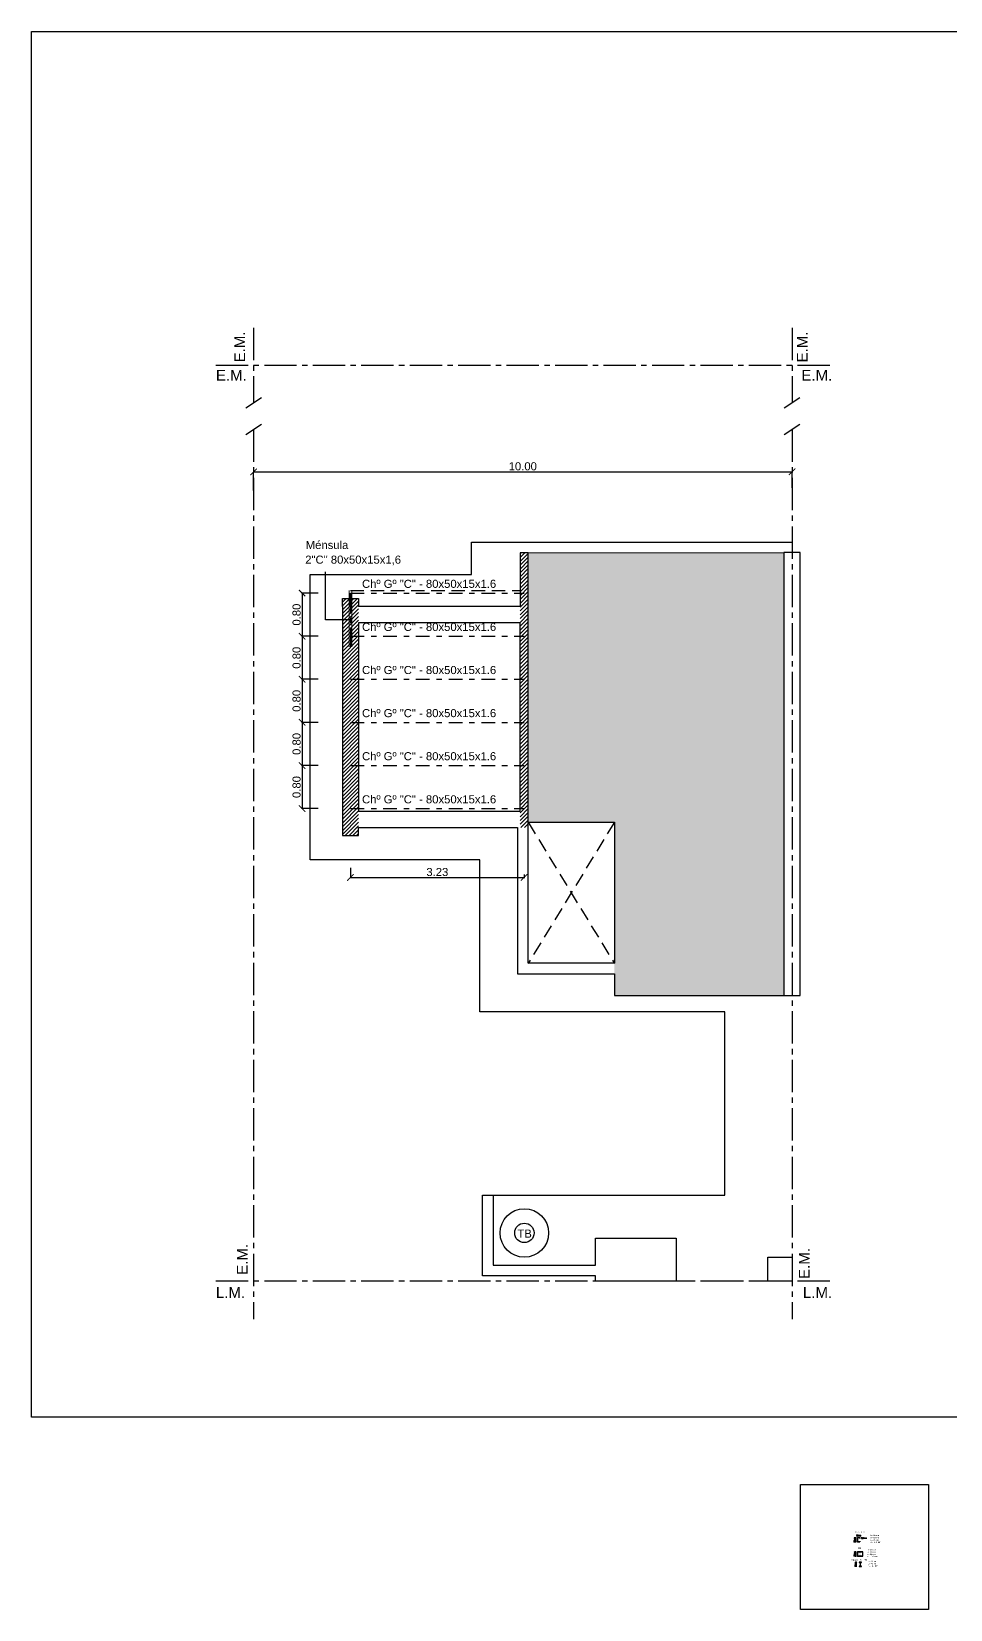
# Model space of a CAD drawing. Header units: millimetres. Extents: x 141 to 475, y -20 to 129.
# Drawn here: x 229.07 to 246.14, y -20.36 to 8.92 of the extents above; entities that cross this region are included whole.
import ezdxf

# ---------------------------------------------------------------- set-up
doc = ezdxf.new("R2010")
doc.units = ezdxf.units.MM
doc.header["$LTSCALE"] = 0.1
doc.header["$MEASUREMENT"] = 0
doc.header["$PDMODE"] = 3
doc.header["$PDSIZE"] = 0.1
for name, pattern in [('ACAD_ISO04W100', [30, 24, -3, 0, -3]), ('DASHDOT2', [12.7, 6.35, -3.175, 0, -3.175]), ('DASHED2', [0.375, 0.25, -0.125]), ('TRAZOS2', [0.375, 0.25, -0.125])]:
    doc.linetypes.add(name, pattern=pattern)
doc.layers.get('DEFPOINTS').update_dxf_attribs({"color": 1})
doc.layers.add('00-COTAS', color=1, linetype='Continuous', lineweight=9)
for name, color, linetype in [('Carpinterias', 7, 'Continuous'), ('CORREAS', 170, 'Continuous'), ('Cotas', 1, 'Continuous'), ('Cubierta', 7, 'Continuous'), ('EJES', 6, 'Continuous'), ('ELMER', 2, 'Continuous'), ('ESTRUCTURAS', 3, 'Continuous'), ('HATCH', 10, 'Continuous'), ('Muros', 7, 'Continuous'), ('TEXTO', 2, 'Continuous'), ('Textos', 7, 'Continuous')]:
    doc.layers.add(name, color=color, linetype=linetype)
doc.styles.add('ARIAL', font='arial.ttf', dxfattribs={"height": 0.18})
doc.styles.add('Arial20', font='arial.ttf', dxfattribs={"height": 0.2})
doc.styles.add('Arial30', font='arial.ttf', dxfattribs={"width": 0.8, "height": 0.3})
doc.styles.add('COTAS', font='ROMANS.shx', dxfattribs={"width": 0.7})
doc.styles.add('Diego', font='arial.ttf')
doc.styles.get("Standard").update_dxf_attribs({"font": 'arial.ttf'})
doc.dimstyles.new('COTA-1-100', dxfattribs={"dimtxt": 0.2, "dimasz": 0.12, "dimexe": 0.012, "dimexo": 0.15, "dimgap": 0.025, "dimtad": 1, "dimzin": 0, "dimdsep": 46, "dimtxsty": 'Arial20', "dimblk1": 'ARCHTICK', "dimblk2": 'ARCHTICK', "dimsah": 1, "dimcen": 0.09, "dimclrd": 256, "dimclre": 256, "dimclrt": 256, "dimazin": 0, "dimtfac": 1, "dimtofl": 0, "dimtmove": 2, "dimatfit": 3, "dimldrblk": 'ARCHTICK', "dimfxl": 1, "dimtolj": 1, "dimtzin": 0, "dimarcsym": 0})
doc.dimstyles.new('COTA-20', dxfattribs={"dimscale": 1.75, "dimtxt": 0.015, "dimasz": 0.004, "dimexe": 0.08, "dimexo": 0.1, "dimgap": 0.005, "dimtad": 1, "dimzin": 0, "dimdsep": 46, "dimtxsty": 'COTAS', "dimblk": 'DOT', "dimcen": 0.1, "dimse1": 1, "dimse2": 1, "dimclrd": 256, "dimclre": 256, "dimclrt": 256, "dimadec": 0, "dimazin": 0, "dimtfac": 1, "dimtix": 1, "dimtmove": 2, "dimatfit": 3, "dimldrblk": 'DOT', "dimfxl": 0, "dimtolj": 1, "dimtzin": 0, "dimarcsym": 0})

# ---------------------------------------------------------------- blocks, each defined once
blk = doc.blocks.new('_Oblique')
at = {"color": 0, "linetype": 'ByBlock', "lineweight": -2}
blk.add_line((-0.5, -0.5), (0.5, 0.5), dxfattribs=at)
blk = doc.blocks.new('*D6')
at = {"layer": '00-COTAS', "lineweight": -2, "transparency": 16777216}
for p, q in [((244.41, -19.007), (244.4, -19.007)), ((244.46, -19.007), (244.41, -19.007)), ((244.46, -19.007), (244.47, -19.007))]:
    blk.add_line(p, q, dxfattribs=at)
at = {"layer": 'DEFPOINTS', "color": 0, "transparency": 16777216}
for p in [(244.41, -19.007), (244.41, -19.043), (244.46, -19.041)]:
    blk.add_point(p, dxfattribs=at)
at = {"layer": '00-COTAS', "lineweight": -2, "transparency": 16777216, "xscale": 0.01, "yscale": 0.01, "zscale": 0.01}
blk.add_blockref('_Oblique', (244.41, -19.007), dxfattribs=at)
at = {"layer": '00-COTAS', "lineweight": -2, "transparency": 16777216, "xscale": 0.01, "yscale": 0.01, "zscale": 0.01, "rotation": 180}
blk.add_blockref('_Oblique', (244.46, -19.007), dxfattribs=at)
at = {"layer": '00-COTAS', "transparency": 16777216, "insert": (244.435, -18.989), "char_height": 0.025, "attachment_point": 5, "style": 'COTAS'}
blk.add_mtext('\\A1;50mm', dxfattribs=at)
blk = doc.blocks.new('_Dot')
at = {"color": 0, "linetype": 'ByBlock', "lineweight": -2}
blk.add_line((-0.5, 0), (-1, 0), dxfattribs=at)
at = {"color": 0, "linetype": 'ByBlock', "const_width": 0.5}
blk.add_lwpolyline([(-0.25, 0, 1), (0.25, 0, 1)], format="xyb", close=True, dxfattribs=at)
blk = doc.blocks.new('*D7')
at = {"layer": '00-COTAS', "lineweight": -2, "transparency": 16777216}
for p, q in [((244.376, -19.032), (244.376, -19.022)), ((244.376, -19.112), (244.376, -19.032)), ((244.376, -19.112), (244.376, -19.122))]:
    blk.add_line(p, q, dxfattribs=at)
at = {"layer": 'DEFPOINTS', "color": 0, "transparency": 16777216}
for p in [(244.376, -19.032), (244.419, -19.032), (244.419, -19.112)]:
    blk.add_point(p, dxfattribs=at)
at = {"layer": '00-COTAS', "lineweight": -2, "transparency": 16777216, "xscale": 0.01, "yscale": 0.01, "zscale": 0.01}
for p, rotation in [((244.376, -19.032), 270), ((244.376, -19.112), 90)]:
    blk.add_blockref('_Oblique', p, dxfattribs=dict(at, rotation=rotation))
at = {"layer": '00-COTAS', "transparency": 16777216, "insert": (244.358, -19.072), "char_height": 0.025, "attachment_point": 5, "rotation": 90, "style": 'COTAS'}
blk.add_mtext('\\A1;80mm', dxfattribs=at)
blk = doc.blocks.new('*D8')
at = {"layer": '00-COTAS', "lineweight": -2, "transparency": 16777216}
for p, q in [((244.494, -19.032), (244.494, -19.022)), ((244.494, -19.047), (244.494, -19.032)), ((244.494, -19.047), (244.494, -19.057))]:
    blk.add_line(p, q, dxfattribs=at)
at = {"layer": 'DEFPOINTS', "color": 0, "transparency": 16777216}
for p in [(244.446, -19.032), (244.494, -19.032), (244.458, -19.047)]:
    blk.add_point(p, dxfattribs=at)
at = {"layer": '00-COTAS', "lineweight": -2, "transparency": 16777216, "xscale": 0.01, "yscale": 0.01, "zscale": 0.01}
for p, rotation in [((244.494, -19.032), 270), ((244.494, -19.047), 90)]:
    blk.add_blockref('_Oblique', p, dxfattribs=dict(at, rotation=rotation))
at = {"layer": '00-COTAS', "transparency": 16777216, "insert": (244.537, -19.039), "char_height": 0.025, "attachment_point": 5, "style": 'COTAS'}
blk.add_mtext('\\A1;15mm', dxfattribs=at)
blk = doc.blocks.new('*D9')
at = {"layer": '00-COTAS', "lineweight": -2, "transparency": 16777216}
for p, q in [((244.376, -19.295), (244.376, -19.285)), ((244.376, -19.375), (244.376, -19.295)), ((244.376, -19.375), (244.376, -19.385))]:
    blk.add_line(p, q, dxfattribs=at)
at = {"layer": 'DEFPOINTS', "color": 0, "transparency": 16777216}
for p in [(244.376, -19.295), (244.419, -19.295), (244.419, -19.375)]:
    blk.add_point(p, dxfattribs=at)
at = {"layer": '00-COTAS', "lineweight": -2, "transparency": 16777216, "xscale": 0.01, "yscale": 0.01, "zscale": 0.01}
for p, rotation in [((244.376, -19.295), 270), ((244.376, -19.375), 90)]:
    blk.add_blockref('_Oblique', p, dxfattribs=dict(at, rotation=rotation))
at = {"layer": '00-COTAS', "transparency": 16777216, "insert": (244.358, -19.335), "char_height": 0.025, "attachment_point": 5, "rotation": 90, "style": 'COTAS'}
blk.add_mtext('\\A1;80mm', dxfattribs=at)
blk = doc.blocks.new('_ARCHTICK')
at = {"color": 0, "linetype": 'ByBlock', "const_width": 0.15}
blk.add_lwpolyline([(-0.5, -0.5), (0.5, 0.5)], dxfattribs=at)
blk = doc.blocks.new('*D92')
at = {"layer": 'Cotas', "lineweight": -2, "transparency": 16777216}
for p, q in [((233.197, 0.751), (243.197, 0.751)), ((233.197, 0.403), (233.197, 0.739)), ((243.197, 0.451), (243.197, 0.739))]:
    blk.add_line(p, q, dxfattribs=at)
at = {"layer": 'DEFPOINTS', "color": 0, "transparency": 16777216}
for p in [(233.197, 1.003), (243.197, 1.051), (243.197, 0.751)]:
    blk.add_point(p, dxfattribs=at)
at = {"layer": 'Cotas', "lineweight": -2, "transparency": 16777216, "xscale": 0.12, "yscale": 0.12, "zscale": 0.12, "rotation": 180}
blk.add_blockref('_ARCHTICK', (233.197, 0.751), dxfattribs=at)
at = {"layer": 'Cotas', "lineweight": -2, "transparency": 16777216, "xscale": 0.12, "yscale": 0.12, "zscale": 0.12}
blk.add_blockref('_ARCHTICK', (243.197, 0.751), dxfattribs=at)
at = {"layer": 'Cotas', "color": 2, "transparency": 16777216, "insert": (238.197, 0.852), "char_height": 0.15, "attachment_point": 5}
blk.add_mtext('\\A1;10.00', dxfattribs=at)
blk = doc.blocks.new('*D136')
at = {"layer": 'Cotas', "lineweight": -2, "transparency": 16777216}
for p, q in [((234.397, -1.5), (234.086, -1.5)), ((234.098, -1.5), (234.098, -2.3)), ((234.397, -2.3), (234.086, -2.3))]:
    blk.add_line(p, q, dxfattribs=at)
at = {"layer": 'DEFPOINTS', "color": 0, "transparency": 16777216}
for p in [(234.997, -1.5), (234.098, -2.3), (234.997, -2.3)]:
    blk.add_point(p, dxfattribs=at)
at = {"layer": 'Cotas', "lineweight": -2, "transparency": 16777216, "xscale": 0.12, "yscale": 0.12, "zscale": 0.12}
for p, rotation in [((234.098, -1.5), 90), ((234.098, -2.3), 270)]:
    blk.add_blockref('_ARCHTICK', p, dxfattribs=dict(at, rotation=rotation))
at = {"layer": 'Cotas', "color": 2, "transparency": 16777216, "insert": (233.996, -1.9), "char_height": 0.15, "attachment_point": 5, "rotation": 90}
blk.add_mtext('\\A1;0.80', dxfattribs=at)
blk = doc.blocks.new('*D93')
at = {"layer": 'Cotas', "lineweight": -2, "transparency": 16777216}
for p, q in [((234.397, -2.3), (234.086, -2.3)), ((234.098, -2.3), (234.098, -3.1)), ((234.397, -3.1), (234.086, -3.1))]:
    blk.add_line(p, q, dxfattribs=at)
at = {"layer": 'DEFPOINTS', "color": 0, "transparency": 16777216}
for p in [(234.997, -2.3), (234.098, -3.1), (234.997, -3.1)]:
    blk.add_point(p, dxfattribs=at)
at = {"layer": 'Cotas', "lineweight": -2, "transparency": 16777216, "xscale": 0.12, "yscale": 0.12, "zscale": 0.12}
for p, rotation in [((234.098, -2.3), 90), ((234.098, -3.1), 270)]:
    blk.add_blockref('_ARCHTICK', p, dxfattribs=dict(at, rotation=rotation))
at = {"layer": 'Cotas', "color": 2, "transparency": 16777216, "insert": (233.996, -2.7), "char_height": 0.15, "attachment_point": 5, "rotation": 90}
blk.add_mtext('\\A1;0.80', dxfattribs=at)
blk = doc.blocks.new('*D94')
at = {"layer": 'Cotas', "lineweight": -2, "transparency": 16777216}
for p, q in [((234.397, -3.1), (234.086, -3.1)), ((234.098, -3.1), (234.098, -3.9)), ((234.397, -3.9), (234.086, -3.9))]:
    blk.add_line(p, q, dxfattribs=at)
at = {"layer": 'DEFPOINTS', "color": 0, "transparency": 16777216}
for p in [(234.997, -3.1), (234.098, -3.9), (234.997, -3.9)]:
    blk.add_point(p, dxfattribs=at)
at = {"layer": 'Cotas', "lineweight": -2, "transparency": 16777216, "xscale": 0.12, "yscale": 0.12, "zscale": 0.12}
for p, rotation in [((234.098, -3.1), 90), ((234.098, -3.9), 270)]:
    blk.add_blockref('_ARCHTICK', p, dxfattribs=dict(at, rotation=rotation))
at = {"layer": 'Cotas', "color": 2, "transparency": 16777216, "insert": (233.996, -3.5), "char_height": 0.15, "attachment_point": 5, "rotation": 90}
blk.add_mtext('\\A1;0.80', dxfattribs=at)
blk = doc.blocks.new('*D95')
at = {"layer": 'Cotas', "lineweight": -2, "transparency": 16777216}
for p, q in [((234.397, -3.9), (234.086, -3.9)), ((234.098, -3.9), (234.098, -4.7)), ((234.397, -4.7), (234.086, -4.7))]:
    blk.add_line(p, q, dxfattribs=at)
at = {"layer": 'DEFPOINTS', "color": 0, "transparency": 16777216}
for p in [(234.997, -3.9), (234.098, -4.7), (234.997, -4.7)]:
    blk.add_point(p, dxfattribs=at)
at = {"layer": 'Cotas', "lineweight": -2, "transparency": 16777216, "xscale": 0.12, "yscale": 0.12, "zscale": 0.12}
for p, rotation in [((234.098, -3.9), 90), ((234.098, -4.7), 270)]:
    blk.add_blockref('_ARCHTICK', p, dxfattribs=dict(at, rotation=rotation))
at = {"layer": 'Cotas', "color": 2, "transparency": 16777216, "insert": (233.996, -4.3), "char_height": 0.15, "attachment_point": 5, "rotation": 90}
blk.add_mtext('\\A1;0.80', dxfattribs=at)
blk = doc.blocks.new('*D96')
at = {"layer": 'Cotas', "lineweight": -2, "transparency": 16777216}
for p, q in [((234.397, -4.7), (234.086, -4.7)), ((234.098, -4.7), (234.098, -5.5)), ((234.397, -5.5), (234.086, -5.5))]:
    blk.add_line(p, q, dxfattribs=at)
at = {"layer": 'DEFPOINTS', "color": 0, "transparency": 16777216}
for p in [(234.997, -4.7), (234.098, -5.5), (234.997, -5.5)]:
    blk.add_point(p, dxfattribs=at)
at = {"layer": 'Cotas', "lineweight": -2, "transparency": 16777216, "xscale": 0.12, "yscale": 0.12, "zscale": 0.12}
for p, rotation in [((234.098, -4.7), 90), ((234.098, -5.5), 270)]:
    blk.add_blockref('_ARCHTICK', p, dxfattribs=dict(at, rotation=rotation))
at = {"layer": 'Cotas', "color": 2, "transparency": 16777216, "insert": (233.996, -5.1), "char_height": 0.15, "attachment_point": 5, "rotation": 90}
blk.add_mtext('\\A1;0.80', dxfattribs=at)
blk = doc.blocks.new('*D137')
at = {"layer": 'Cotas', "lineweight": -2, "transparency": 16777216}
for p, q in [((234.997, -6.6), (234.997, -6.791)), ((238.222, -6.722), (238.222, -6.791)), ((234.997, -6.779), (238.222, -6.779))]:
    blk.add_line(p, q, dxfattribs=at)
at = {"layer": 'DEFPOINTS', "color": 0, "transparency": 16777216}
for p in [(234.997, -6), (238.222, -6.122), (238.222, -6.779)]:
    blk.add_point(p, dxfattribs=at)
at = {"layer": 'Cotas', "lineweight": -2, "transparency": 16777216, "xscale": 0.12, "yscale": 0.12, "zscale": 0.12, "rotation": 180}
blk.add_blockref('_ARCHTICK', (234.997, -6.779), dxfattribs=at)
at = {"layer": 'Cotas', "lineweight": -2, "transparency": 16777216, "xscale": 0.12, "yscale": 0.12, "zscale": 0.12}
blk.add_blockref('_ARCHTICK', (238.222, -6.779), dxfattribs=at)
at = {"layer": 'Cotas', "color": 2, "transparency": 16777216, "insert": (236.61, -6.678), "char_height": 0.15, "attachment_point": 5}
blk.add_mtext('\\A1;3.23', dxfattribs=at)
blk = doc.blocks.new('*D256')
at = {"layer": '00-COTAS', "lineweight": -2, "transparency": 16777216}
for p, q in [((244.391, -19.486), (244.391, -19.476)), ((244.391, -19.486), (244.391, -19.566)), ((244.391, -19.566), (244.391, -19.576))]:
    blk.add_line(p, q, dxfattribs=at)
at = {"layer": 'DEFPOINTS', "color": 0, "transparency": 16777216}
for p in [(244.391, -19.566), (244.444, -19.486), (244.444, -19.566)]:
    blk.add_point(p, dxfattribs=at)
at = {"layer": '00-COTAS', "lineweight": -2, "transparency": 16777216, "xscale": 0.01, "yscale": 0.01, "zscale": 0.01}
for p, rotation in [((244.391, -19.486), 270), ((244.391, -19.566), 90)]:
    blk.add_blockref('_Oblique', p, dxfattribs=dict(at, rotation=rotation))
at = {"layer": '00-COTAS', "transparency": 16777216, "insert": (244.374, -19.526), "char_height": 0.025, "attachment_point": 5, "rotation": 90, "style": 'COTAS'}
blk.add_mtext('\\A1;80mm', dxfattribs=at)

msp = doc.modelspace()

# ---------------------------------------------------------------- hatches: boundary and pattern name
at = {"linetype": 'Continuous', "true_color": 0x991b1e}
h = msp.add_hatch(dxfattribs=at)
h.set_pattern_fill('_USER', color=244, scale=0.05, angle=45, style=0, pattern_type=0)
h.set_pattern_definition([(45, (-1693.40399, -1034.792103), (-0.0353553391, 0.0353553391), [])])
h.paths.add_polyline_path([(235.1473, -1.5995), (234.8473, -1.5995), (234.8473, -5.9995), (235.1473, -5.9995)])
h.paths.add_polyline_path([(238.2973, -0.7547), (238.1473, -0.7547), (238.1473, -5.8495), (238.2973, -5.8495)])
at = {"layer": 'HATCH', "true_color": 0x636466}
h = msp.add_hatch(dxfattribs=at)
h.set_pattern_fill('AR-CONC', color=251, scale=0.002, angle=90)
h.set_pattern_definition([(140, (-33.89314, -26.55166), (0.03187817, 0.36436934), [0.0381, -0.4191]), (85, (-33.89314, -26.55166), (-0.3821137, -0.07048684), [0.03048, -0.33528117]), (190.45144, (-33.8905, -26.5213), (-0.3502355, 0.2938825), [0.03238, -0.3561805]), (136.1842, (-33.99474, -26.55166), (0.08408466, 0.5421581), [0.05715, -0.62865]), (186.63556, (-33.98774, -26.5065), (-0.4948522, 0.4748083), [0.04857, -0.5342712]), (81.18415, (-33.99474, -26.55166), (-0.4948522, 0.4748083), [0.0457199, -0.5029195]), (111, (-33.96934, -26.50086), (0.2045304, 0.30322878), [0.0381, -0.4191]), (56, (-33.96934, -26.50086), (-0.36837593, 0.12360406), [0.03048, -0.33528]), (161.45145, (-33.9523, -26.4756), (-0.16384554, 0.42683284), [0.03238, -0.35617988]), (127.5, (-33.89314, -26.55166), (-0.16911008, 0.006177207), [0, -0.331216, 0, -0.34036, 0, -0.33655]), (97.5, (-33.89314, -26.55166), (-0.20036115, 0.13363933), [0, -0.194056, 0, -0.323596, 0, -0.12827]), (57.5, (-33.89314, -26.66495), (0.01145749, 0.27118119), [0, -0.127, 0, -0.39624, 0, -0.52578]), (47.5, (-33.89314, -26.71575), (-0.05085298, 0.29625836), [0, -0.1651, 0, -0.263144, 0, -0.37338])])
h.paths.add_polyline_path([(243.0473, -2.0495), (243.0473, -0.7495), (238.2973, -0.7547), (238.2973, -1.9495), (238.2973, -4.7495), (238.2973, -5.7542), (239.8973, -5.7542), (239.8979, -7.7695), (239.8973, -8.3695), (239.8973, -8.5695), (239.8979, -8.5695), (239.8979, -8.9695), (243.0473, -8.9695), (243.0473, -8.0695)])

# ---------------------------------------------------------------- linework, layer by layer
at = {"color": 1, "linetype": 'DASHED2', "ltscale": 10}
for p, q in [((238.2973, -5.7542), (239.8973, -8.3742)), ((239.8973, -5.7542), (238.2973, -8.3742))]:
    msp.add_line(p, q, dxfattribs=at)
at = {"color": 1, "linetype": 'Continuous'}
for points in [[(233.0511, 1.94), (233.3436, 2.1303)], [(243.0511, 1.94), (243.3436, 2.1303)], [(233.0511, 1.4433), (233.3436, 1.6335)], [(243.0511, 1.4433), (243.3436, 1.6335)]]:
    msp.add_lwpolyline(points, dxfattribs=at)
at = {"color": 1, "ltscale": 2}
msp.add_lwpolyline([(234.9973, -1.9995), (234.533, -1.9995), (234.533, -1.1084)], dxfattribs=at)
msp.add_lwpolyline([(243.3521, -18.0463), (245.732, -18.0463), (245.732, -20.3643), (243.3521, -20.3643)], close=True)
at = {"layer": 'Carpinterias', "color": 170, "linetype": 'ACAD_ISO04W100', "ltscale": 0.15}
msp.add_line((234.9973, -1.4995), (234.9973, -2.4995), dxfattribs=at)
at = {"layer": 'CORREAS', "linetype": 'DASHDOT2', "ltscale": 0.4}
for p, q in [((234.9973, -1.4995), (238.2223, -1.4995)), ((234.9973, -2.2995), (238.2223, -2.2995)), ((234.9973, -3.0995), (238.2223, -3.0995)), ((234.9973, -3.8995), (238.2223, -3.8995)), ((234.9973, -4.6995), (238.2223, -4.6995)), ((234.9973, -5.4995), (238.2223, -5.4995))]:
    msp.add_line(p, q, dxfattribs=at)
at = {"layer": 'CORREAS', "color": 114, "linetype": 'DASHDOT2', "ltscale": 0.4, "true_color": 0x139b48, "const_width": 0.02}
for points in [[(234.9723, -2.4995), (234.9723, -1.4495)], [(235.0223, -1.4495), (235.0223, -2.4995)]]:
    msp.add_lwpolyline(points, dxfattribs=at)
at = {"layer": 'CORREAS'}
for points in [[(244.4253, -19.0335), (244.4129, -19.0335, 0.4142136), (244.4113, -19.0351), (244.4113, -19.1087, 0.4142136), (244.4129, -19.1103), (244.4253, -19.1103), (244.4565, -19.1103, 0.4142136), (244.4581, -19.1087), (244.4581, -19.0969), (244.4597, -19.0969), (244.4597, -19.1087, -0.4142136), (244.4565, -19.1119), (244.4253, -19.1119), (244.4129, -19.1119, -0.4142136), (244.4097, -19.1087), (244.4097, -19.0351, -0.4142136), (244.4129, -19.0319), (244.4253, -19.0319), (244.4565, -19.0319, -0.4142136), (244.4597, -19.0351), (244.4597, -19.0469), (244.4581, -19.0469), (244.4581, -19.0351, 0.4142136), (244.4565, -19.0335)], [(244.4277, -19.3753), (244.4256, -19.3753), (244.4129, -19.3753, -0.4142136), (244.4097, -19.3721), (244.4097, -19.2985, -0.4142136), (244.4129, -19.2953), (244.4256, -19.2953), (244.4277, -19.2953), (244.4565, -19.2953, -0.4142136), (244.4597, -19.2985), (244.4597, -19.3103), (244.4581, -19.3103), (244.4581, -19.2985, 0.4142136), (244.4565, -19.2969), (244.4277, -19.2969), (244.4256, -19.2969), (244.4129, -19.2969, 0.4142136), (244.4113, -19.2985), (244.4113, -19.3721, 0.4142136), (244.4129, -19.3737), (244.4256, -19.3737), (244.4277, -19.3737), (244.4565, -19.3737, 0.4142136), (244.4581, -19.3721), (244.4581, -19.3603), (244.4597, -19.3603), (244.4597, -19.3721, -0.4142136), (244.4565, -19.3753)], [(244.4916, -19.3753), (244.4938, -19.3753), (244.5065, -19.3753, 0.4142136), (244.5097, -19.3721), (244.5097, -19.2985, 0.4142136), (244.5065, -19.2953), (244.4938, -19.2953), (244.4916, -19.2953), (244.4629, -19.2953, 0.4142136), (244.4597, -19.2985), (244.4597, -19.3103), (244.4613, -19.3103), (244.4613, -19.2985, -0.4142136), (244.4629, -19.2969), (244.4916, -19.2969), (244.4938, -19.2969), (244.5065, -19.2969, -0.4142136), (244.5081, -19.2985), (244.5081, -19.3721, -0.4142136), (244.5065, -19.3737), (244.4938, -19.3737), (244.4916, -19.3737), (244.4629, -19.3737, -0.4142136), (244.4613, -19.3721), (244.4613, -19.3603), (244.4597, -19.3603), (244.4597, -19.3721, 0.4142136), (244.4629, -19.3753)], [(244.4648, -19.4864), (244.4438, -19.4864), (244.4438, -19.4889, 0.3740358), (244.4458, -19.4911), (244.4595, -19.4931, -0.3740358), (244.4628, -19.4969), (244.4628, -19.5326), (244.4628, -19.556, -0.3740358), (244.4595, -19.5598), (244.4458, -19.5617, 0.3740358), (244.4438, -19.564), (244.4438, -19.5664), (244.4648, -19.5664), (244.4858, -19.5664), (244.4858, -19.564, 0.3740358), (244.4838, -19.5617), (244.4701, -19.5598, -0.3740358), (244.4667, -19.556), (244.4667, -19.5326), (244.4667, -19.4969, -0.3740358), (244.4701, -19.4931), (244.4838, -19.4911, 0.3740358), (244.4858, -19.4889), (244.4858, -19.4864)]]:
    msp.add_lwpolyline(points, format="xyb", close=True, dxfattribs=at)
at = {"layer": 'Cotas', "linetype": 'TRAZOS2', "ltscale": 10}
msp.add_lwpolyline([(234.9973, -1.7495), (234.9973, -1.4495), (238.1473, -1.4495)], dxfattribs=at)
at = {"layer": 'Cubierta', "color": 2}
for radius in [0.45, 0.18]:
    msp.add_circle((238.2264, -13.3762), radius, dxfattribs=at)
at = {"layer": 'EJES', "linetype": 'ACAD_ISO04W100', "ltscale": 0.25}
for p, q in [((233.1973, 3.4258), (233.1973, 2.0352)), ((243.1973, 3.4258), (243.1973, 2.0352)), ((243.8973, 2.7258), (232.4973, 2.7258)), ((233.1973, 1.5384), (233.1973, -14.9742)), ((243.1973, 1.5384), (243.1973, -14.9742)), ((243.8973, -14.2742), (232.4973, -14.2742))]:
    msp.add_line(p, q, dxfattribs=at)
at = {"layer": 'EJES', "color": 1, "linetype": 'ACAD_ISO04W100', "ltscale": 0.25}
msp.add_line((243.1973, -14.2742), (239.5473, -14.2742), dxfattribs=at)
at = {"layer": 'EJES'}
msp.add_lwpolyline([(229.0733, 8.9219), (263.2067, 8.9219), (263.2067, -16.7962), (229.0733, -16.7962)], close=True, dxfattribs=at)
at = {"layer": 'ELMER', "color": 1, "linetype": 'Continuous'}
for p, q in [((237.2473, -0.555), (243.1973, -0.555)), ((237.2473, -1.155), (237.2473, -0.555)), ((234.2473, -6.4542), (234.2473, -1.155)), ((234.2473, -1.155), (237.2473, -1.155)), ((237.3973, -6.4542), (234.2473, -6.4542)), ((237.3973, -9.2742), (237.3973, -6.4542)), ((241.9473, -9.2742), (237.3973, -9.2742)), ((241.9473, -12.6742), (241.9473, -9.2742)), ((237.4473, -14.1742), (237.4473, -12.6742)), ((237.4473, -12.6742), (241.9473, -12.6742)), ((239.5473, -14.1742), (237.4473, -14.1742)), ((239.5473, -14.2742), (239.5473, -14.1742))]:
    msp.add_line(p, q, dxfattribs=at)
at = {"layer": 'Muros', "color": 5}
for p, q in [((238.2973, -0.7547), (238.1473, -0.7547)), ((238.1473, -0.7547), (238.1473, -1.7495)), ((238.2973, -0.7547), (243.0473, -0.7495)), ((238.2973, -1.9495), (238.2973, -0.7547)), ((243.3473, -0.7495), (243.0473, -0.7495)), ((243.0473, -0.7495), (243.0473, -2.0495)), ((243.3473, -8.9695), (243.3473, -0.7495)), ((234.8473, -1.5995), (235.1473, -1.5995)), ((234.8473, -1.7495), (234.8473, -1.5995)), ((235.1473, -1.5995), (235.1473, -1.7495)), ((238.2973, -4.7495), (238.2973, -1.9495)), ((243.0473, -2.0495), (243.0473, -8.0695)), ((238.2973, -8.3695), (238.2973, -4.7495)), ((234.8473, -5.8495), (234.8473, -5.9995)), ((235.1473, -5.8495), (238.0973, -5.8495)), ((235.1473, -5.9995), (235.1473, -5.8495)), ((238.0973, -5.8495), (238.0973, -8.5695)), ((234.8473, -5.9995), (235.1473, -5.9995)), ((239.8973, -7.7695), (239.8973, -8.3695)), ((243.0473, -8.0695), (243.0473, -8.9695)), ((239.8973, -8.3695), (238.2973, -8.3695)), ((238.0973, -8.5695), (239.8979, -8.5695)), ((239.8979, -8.5695), (239.8979, -8.9695)), ((239.8979, -8.9695), (243.0473, -8.9695)), ((243.0473, -8.9695), (243.3473, -8.9695))]:
    msp.add_line(p, q, dxfattribs=at)
for points in [[(234.8473, -1.7495), (234.8473, -5.8495)], [(238.1473, -1.7495), (235.1473, -1.7495)], [(238.2973, -5.7542), (239.8973, -5.7542), (239.8979, -7.7695)]]:
    msp.add_lwpolyline(points, dxfattribs=at)
for points in [[(238.1473, -2.0495), (235.1473, -2.0495), (235.1473, -5.5495), (238.1473, -5.5495)], [(237.4473, -12.6742), (237.6473, -12.6742), (237.6473, -13.9742), (239.5473, -13.9742), (239.5473, -13.4742), (241.0473, -13.4742), (241.0473, -14.2742), (239.5473, -14.2742), (239.5473, -14.1742), (237.4473, -14.1742)], [(242.7473, -14.2742), (242.7473, -13.8242), (243.1973, -13.8242), (243.1973, -14.2742)]]:
    msp.add_lwpolyline(points, close=True, dxfattribs=at)

# ---------------------------------------------------------------- texts
at = {"layer": 'ESTRUCTURAS', "style": 'Arial30'}
for s, p in [('CORREA', (244.3667, -18.9423)), ('M1', (244.4211, -19.2395)), ('Apoyo TR - IPN', (244.2992, -19.4575))]:
    msp.add_text(s, height=0.03, dxfattribs=at).set_placement(p)
at = {"layer": 'ESTRUCTURAS', "char_height": 0.025, "width": 0.228288, "attachment_point": 1, "style": 'Arial30'}
for s, insert in [('h= 80 mm\\Pa= 50 mm\\Pc= 15 mm\\Pe=   1.6 mm', (244.6571, -18.9783)), ('h= 80 mm\\Pa= 50 mm\\Pc= 15 mm\\Pe=   1.6 mm', (244.5968, -19.2434)), ('h= 80 mm\\Pa= 40 mm\\Pe=   1.6 mm', (244.612, -19.459))]:
    msp.add_mtext(s, dxfattribs=dict(at, insert=insert))
at = {"layer": 'TEXTO', "style": 'Arial30'}
for s, p in [('Ménsula', (234.1658, -0.6826)), ('2"C" 80x50x15x1,6', (234.1567, -0.9545)), ('Chº Gº "C" - 80x50x15x1.6', (235.2114, -1.4032)), ('Chº Gº "C" - 80x50x15x1.6', (235.2114, -2.2032)), ('Chº Gº "C" - 80x50x15x1.6', (235.2114, -3.0032)), ('Chº Gº "C" - 80x50x15x1.6', (235.2114, -3.8032)), ('Chº Gº "C" - 80x50x15x1.6', (235.2114, -4.6032)), ('Chº Gº "C" - 80x50x15x1.6', (235.2114, -5.4032))]:
    msp.add_text(s, height=0.15, dxfattribs=at).set_placement(p)
at = {"layer": 'Textos', "color": 2, "char_height": 0.2, "width": 0.738387, "attachment_point": 3, "rotation": 90, "style": 'Diego'}
for insert in [(232.8399, 3.3556), (243.2875, 3.3547), (232.8873, -13.5791), (243.3248, -13.6558)]:
    msp.add_mtext('E.M.', dxfattribs=dict(at, insert=insert))
at = {"layer": 'Textos', "color": 2, "char_height": 0.2, "attachment_point": 7, "style": 'Diego'}
for s, insert, width in [('E.M.', (232.4972, 2.442), 0.738387), ('E.M.', (243.371, 2.442), 0.738387), ('L.M.', (232.4973, -14.5821), 0.601279), ('L.M.', (243.3999, -14.5821), 0.601279)]:
    msp.add_mtext(s, dxfattribs=dict(at, insert=insert, width=width))
at = {"layer": 'Textos', "color": 2, "ltscale": 0.01, "insert": (238.0972, -13.3136), "char_height": 0.15, "width": 0.248602, "attachment_point": 1, "style": 'ARIAL'}
msp.add_mtext('TB', dxfattribs=at)

# ---------------------------------------------------------------- dimensions: what is measured, and where the dimension line sits
at = {"layer": '00-COTAS'}
for base, p1, p2, angle, override, picture, middle in [((244.3756, -19.0319), (244.4192, -19.1119), (244.4192, -19.0319), 90, {"dimscale": 1, "dimtxt": 0.025, "dimasz": 0.01, "dimdec": 0, "dimlfac": 1000, "dimpost": 'mm', "dimblk1": 'Oblique', "dimblk2": 'Oblique', "dimsah": 1}, '*D7', (244.3581, -19.0719)), ((244.4097, -19.0068), (244.4597, -19.041), (244.4097, -19.0432), 180, {"dimscale": 1, "dimtxt": 0.025, "dimasz": 0.01, "dimdec": 0, "dimlfac": 1000, "dimpost": 'mm', "dimblk1": 'Oblique', "dimblk2": 'Oblique', "dimsah": 1}, '*D6', (244.4347, -18.9893)), ((244.4943, -19.0319), (244.4581, -19.0469), (244.446, -19.0319), 90, {"dimscale": 1, "dimtxt": 0.025, "dimasz": 0.01, "dimtad": 2, "dimtih": 1, "dimdec": 0, "dimlfac": 1000, "dimpost": 'mm', "dimblk1": 'Oblique', "dimblk2": 'Oblique', "dimsah": 1}, '*D8', (244.5368, -19.0394)), ((244.3756, -19.2953), (244.4192, -19.3753), (244.4192, -19.2953), 90, {"dimscale": 1, "dimtxt": 0.025, "dimasz": 0.01, "dimdec": 0, "dimlfac": 1000, "dimpost": 'mm', "dimblk1": 'Oblique', "dimblk2": 'Oblique', "dimsah": 1}, '*D9', (244.3581, -19.3353)), ((244.3911, -19.5664), (244.4438, -19.4864), (244.4438, -19.5664), 90, {"dimscale": 1, "dimtxt": 0.025, "dimasz": 0.01, "dimdec": 0, "dimlfac": 1000, "dimpost": 'mm', "dimblk1": 'Oblique', "dimblk2": 'Oblique', "dimsah": 1}, '*D256', (244.3736, -19.5264))]:
    dim = msp.add_linear_dim(base=base, p1=p1, p2=p2, angle=angle, dimstyle='COTA-20', override=override, dxfattribs=at)
    dim.commit()
    dim.dimension.update_dxf_attribs({"geometry": picture, "text_midpoint": middle})
at = {"layer": 'Cotas'}
for base, p1, p2, picture, middle in [((243.1973, 0.7506), (233.1973, 1.0034), (243.1973, 1.0514), '*D92', (238.1973, 0.8521)), ((238.2223351871, -6.7792300923), (234.9973351871, -5.9995337767), (238.2223351871, -6.1224801407), '*D137', (236.6098351871, -6.6775929845))]:
    dim = msp.add_linear_dim(base=base, p1=p1, p2=p2, dimstyle='COTA-1-100', override={"dimtxt": 0.15, "dimexo": 0.6, "dimtxsty": 'Standard', "dimclrt": 2}, dxfattribs=at)
    dim.commit()
    dim.dimension.update_dxf_attribs({"geometry": picture, "text_midpoint": middle})
for base, p1, p2, picture, middle in [((234.0981, -2.2995), (234.9973, -1.4995), (234.9973, -2.2995), '*D136', (233.9965, -1.8995)), ((234.0981, -3.0995), (234.9973, -2.2995), (234.9973, -3.0995), '*D93', (233.9965, -2.6995)), ((234.0981, -3.8995), (234.9973, -3.0995), (234.9973, -3.8995), '*D94', (233.9965, -3.4995)), ((234.0981, -4.6995), (234.9973, -3.8995), (234.9973, -4.6995), '*D95', (233.9965, -4.2995)), ((234.0981, -5.4995), (234.9973, -4.6995), (234.9973, -5.4995), '*D96', (233.9965, -5.0995))]:
    dim = msp.add_linear_dim(base=base, p1=p1, p2=p2, angle=90, dimstyle='COTA-1-100', override={"dimtxt": 0.15, "dimexo": 0.6, "dimtxsty": 'Standard', "dimclrt": 2}, dxfattribs=at)
    dim.commit()
    dim.dimension.update_dxf_attribs({"geometry": picture, "text_midpoint": middle})

doc.saveas('drawing.dxf')
